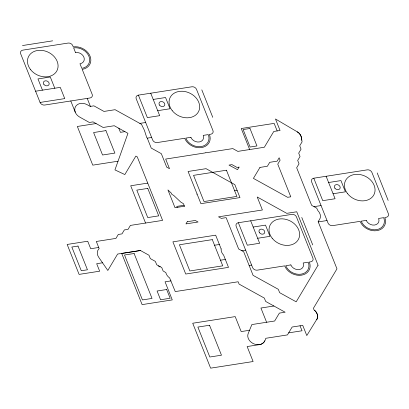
<?xml version="1.0" encoding="UTF-8"?>
<svg xmlns="http://www.w3.org/2000/svg" width="409" height="409" viewBox="0 0 409 409"><rect width="100%" height="100%" fill="white"/><g stroke="black" fill="none" stroke-linecap="round" stroke-linejoin="round"><path stroke-width="0.61" d="M301.643 139.847L301.591 140.2M301.684 139.489L301.699 139.121M317.553 317.522L317.589 317.22M317.629 316.863L317.629 316.494M317.461 317.926L317.369 318.268M264.771 340.835L264.618 341.152M317.246 318.601L306.796 335.564L302.732 325.375L292.159 327.021L287.44 334.915L265.819 338.289C265.098 341.653 262.409 344.618 258.825 344.705A9.07 7.214 25.7 0 1 250.16 341.321A9.07 7.214 25.7 0 1 248.186 333.519L251.872 324.562L274.659 321.004L279.373 313.11L285.129 312.215L265.671 301.443L264.332 298.074L239.107 284.117L238.171 281.765L175.256 291.581L169.628 277.931A9.07 7.214 25.7 0 1 165.849 272.624L163.094 270.927L161.749 267.558L156.703 264.766L155.364 261.397L150.318 258.606L148.973 255.236L140.41 250.492L117.613 254.05L107.812 270.467L98.722 257.276A9.07 7.214 25.7 0 1 98.784 248.979L99.162 248.606L96.314 241.468L115.931 238.406L118.293 234.459L121.989 233.882L124.346 229.935L128.048 229.357L130.405 225.41L162.598 220.39L137.266 156.851L135.865 156.08L124.822 174.566L114.944 169.893L127.956 133.324L114.249 125.737L103.15 127.465L93.058 121.882L89.331 122.465L79.735 117.092A9.07 7.214 25.7 0 1 75.573 112.884L75.246 112.153A9.07 7.214 25.7 0 1 77.623 104.464A9.07 7.214 25.7 0 1 87.24 104.745L90.231 106.417L93.901 105.844L103.988 111.432L115.093 109.699L141.494 124.31L144.428 130.353L146.805 137.751L147.209 137.976L151.238 148.084L161.325 153.666L166.698 167.143L169.505 168.697L165.665 159.07L205.313 152.879L205.584 152.419L206.187 152.746L232.803 148.59L237.849 151.381L264.342 147.25L273.774 131.463L280.058 130.481L275.472 118.988L296.929 131.632C301.147 133.62 301.591 138.002 302.072 141.872L299.71 145.819L301.055 149.188L298.698 153.135L300.042 156.504L297.686 160.451L299.03 163.82L296.668 167.767L311.663 205.364L316.704 208.155L317.9 210.65A9.07 7.214 25.7 0 1 319.424 219.694L318.12 221.571L336.97 268.846L313.401 308.314L314.015 309.853C316.74 311.868 318.606 315.697 317.098 318.984M264.454 341.464L264.26 341.766M316.955 319.245L316.786 319.557M264.061 342.057L263.831 342.333M263.595 342.599L263.33 342.849M263.059 343.09L262.762 343.309M262.46 343.524L262.138 343.713M261.806 343.897L261.453 344.056M261.1 344.204L260.727 344.327M260.349 344.444L259.955 344.531M259.562 344.613L247.143 346.556L253.115 361.53L210.625 368.161L192.716 323.238L235.206 316.607L241.172 331.581L249.521 330.278M22.48 45.547L52.633 40.839M35.593 91.217L60.266 87.368L64.745 98.6L40.072 102.449L20.665 53.783A3.778 3.006 25.7 0 1 22.848 50.128L68.078 43.068A3.778 3.006 25.7 0 1 72.751 45.655L73.247 46.902A13.599 10.818 25.7 0 1 90.062 56.207A13.599 10.818 25.7 0 1 82.204 69.361L92.158 94.321A3.778 3.006 25.7 0 1 89.975 97.976L44.739 105.036A3.778 3.006 25.7 0 1 40.072 102.449M138.395 95.133L191.852 86.79A3.778 3.006 25.7 0 1 196.524 89.377L212.941 130.553A3.778 3.006 25.7 0 1 210.758 134.208L209.388 134.423A13.599 10.818 25.7 0 1 201.53 147.577A13.599 10.818 25.7 0 1 184.72 138.273L157.307 142.552A3.778 3.006 25.7 0 1 152.634 139.965L136.217 98.784A3.778 3.006 25.7 0 1 138.395 95.133L147.352 117.593L159.689 115.67L150.732 93.206M153.222 99.443L165.558 97.521L170.037 108.753L157.7 110.675M96.059 123.544L77.337 126.468L92.761 165.149L117.991 161.212M139.852 123.4L145.67 122.495M124.909 131.637L120.445 132.332L118.82 128.268M147.276 138.15L151.637 137.47M147.731 183.109L130.701 185.768L145.563 223.048M313.79 178.201L367.241 169.858A3.778 3.006 25.7 0 1 371.914 172.445L388.335 213.626A3.778 3.006 25.7 0 1 386.152 217.281L384.782 217.496A13.599 10.818 25.7 0 1 376.924 230.65A13.599 10.818 25.7 0 1 360.109 221.346L332.696 225.62A3.778 3.006 25.7 0 1 328.023 223.038L311.607 181.857A3.778 3.006 25.7 0 1 313.79 178.201L322.747 200.666L335.078 198.738L326.126 176.279M234.654 190.804L237.128 190.415M328.611 182.516L340.948 180.589L345.426 191.821L333.09 193.748M184.086 205.272L176.785 206.412L177.169 207.378M314.01 206.668L321.06 205.563M238.355 222.726L291.811 214.388A3.778 3.006 25.7 0 1 296.479 216.969L312.9 258.151A3.778 3.006 25.7 0 1 310.717 261.806L309.347 262.021A13.599 10.818 25.7 0 1 301.489 275.175A13.599 10.818 25.7 0 1 284.674 265.87L257.261 270.15A3.778 3.006 25.7 0 1 252.593 267.563L236.172 226.381A3.778 3.006 25.7 0 1 238.355 222.726L247.312 245.19L259.649 243.263L250.691 220.804M98.707 247.476L90.706 248.728L87.72 241.238L67.158 244.449L79.101 274.398L99.663 271.187L96.677 263.703L102.521 262.788M253.176 227.041L265.513 225.119L269.991 236.351L257.655 238.273M318.258 221.908L327.031 220.538M140.471 250.528L121.718 253.452L142.117 304.618L172.271 299.909L165.057 281.816L170.998 280.891M214.546 245.242L219.377 244.485M241.755 250.697L245.625 250.093M160.154 266.673L159.086 266.842L158.702 265.87M220.512 260.216L225.349 259.459M249.137 265.451L251.596 265.068M273.907 306.004L260.932 308.028L266.607 322.261M288.672 332.86L302.031 330.774L300.042 325.794M297.174 131.79L297.548 132.03M297.905 132.286L298.253 132.552M298.585 132.838L298.907 133.129M314.46 310.226L314.787 310.513M299.214 133.431L299.511 133.743M315.094 310.814L315.395 311.126M299.782 134.07L300.048 134.397M315.666 311.448L315.937 311.776M300.283 134.74L300.513 135.088M316.177 312.118L316.408 312.461M300.717 135.44L300.906 135.798M316.612 312.813L316.811 313.171M301.075 136.161L301.228 136.529M316.98 313.534L317.139 313.897M377.21 172.946L388.156 200.4M277.164 130.931L274.153 123.385L241.259 128.518L249.643 149.541M301.776 217.47L312.721 244.925M201.816 89.873L212.762 117.327M87.229 98.405L90.415 106.391M70.783 100.972L75.261 112.199M54.78 88.221L50.302 76.994L37.971 78.917L42.444 90.149M301.351 136.897L301.464 137.271M317.266 314.27L317.384 314.639M301.551 137.639L301.622 138.012M317.471 315.012L317.548 315.385M301.668 138.385L301.694 138.753M317.594 315.758L317.629 316.126M221.146 248.928L221.116 249.388A9.07 7.214 25.7 0 0 223.053 254.444L223.58 255.032L228.498 267.368L185.737 274.04L172.9 241.847L215.661 235.17L221.146 248.928M197.082 194.045L196.893 194.357L197.296 194.582L200.921 203.672L239.981 197.578L234.822 184.633L206.059 168.672L188.084 171.478L197.082 194.045M187.271 221.709L185.962 223.902L198.063 222.01L195.262 220.461L187.271 221.709M239.06 167.102L237.522 169.684L229.02 165.088L231.964 164.628L237.005 167.419L239.06 167.102M259.966 167.419L253.416 178.38L287.604 197.302L290.779 196.806L277.752 164.132L280.109 160.185L279.148 157.777L277.128 161.161L269.725 162.317L267.368 166.264L259.966 167.419M318.054 265.211L296.182 301.827L279.649 292.675L278.304 289.306L253.084 275.349L243.682 251.76L238.636 248.969L226.141 217.629L221.32 218.38L218.518 216.831L262.399 209.986L257.22 196.99L286.765 213.34L296.75 211.78L318.054 265.211M105.931 130.619L93.595 132.547L102.552 155.006L114.883 153.084L105.931 130.619M190.885 137.312L185.814 138.104A12.393 9.857 25.7 0 0 201.131 146.58A12.393 9.857 25.7 0 0 208.293 134.597L203.222 135.384A6.8 5.409 25.7 0 1 199.29 141.964A6.8 5.409 25.7 0 1 190.885 137.312M249.981 128.482L243.13 129.551L250.093 147.025L256.949 145.952L249.981 128.482M226.443 170.216L193.544 175.349L203.994 201.55L236.888 196.417L226.443 170.216M147.767 188.406L136.8 190.119L147.746 217.573L158.712 215.86L147.767 188.406M184.469 206.238L175.016 207.716L167.93 189.945L171.443 193.273L171.887 194.398L173.661 195.379L180.839 202.133L183.457 203.697L184.469 206.238M77.996 246.07L71.831 247.031L81.284 270.743L87.449 269.776L77.996 246.07M212.307 239.628L179.408 244.761L189.858 270.962L222.752 265.83L212.307 239.628M134.116 253.508L124.52 255.006L142.434 299.93L152.03 298.432L134.116 253.508M366.275 220.379L361.203 221.172A12.393 9.857 25.7 0 0 376.525 229.653A12.393 9.857 25.7 0 0 383.683 217.665L378.611 218.457A6.8 5.409 25.7 0 1 374.685 225.032A6.8 5.409 25.7 0 1 366.275 220.379M290.845 264.909L285.773 265.697A12.393 9.857 25.7 0 0 301.09 274.178A12.393 9.857 25.7 0 0 308.248 262.189L303.176 262.982A6.8 5.409 25.7 0 1 299.25 269.562A6.8 5.409 25.7 0 1 290.845 264.909M166.673 289.516L157.076 291.014L160.563 299.751L170.154 298.253L166.673 289.516M209.531 325.252L197.879 327.067L209.822 357.016L221.473 355.201L209.531 325.252M75.486 52.516L73.646 47.899A12.393 9.857 25.7 0 1 88.968 56.381A12.393 9.857 25.7 0 1 81.805 68.364L79.965 63.748A6.8 5.409 25.7 0 0 83.896 57.168A6.8 5.409 25.7 0 0 75.486 52.516M159.51 105.113A3.021 2.403 25.7 0 0 164.546 105.517A3.021 2.403 25.7 0 0 161.652 101.534A3.021 2.403 25.7 0 0 159.51 105.113M172.209 110.609A15.869 12.623 25.7 0 0 198.508 111.723A15.869 12.623 25.7 0 0 182.378 91.248A15.869 12.623 25.7 0 0 172.209 110.609M259.47 232.711A3.021 2.403 25.7 0 0 264.5 233.115A3.021 2.403 25.7 0 0 261.607 229.132A3.021 2.403 25.7 0 0 259.47 232.711M272.169 238.207A15.869 12.623 25.7 0 0 298.463 239.321A15.869 12.623 25.7 0 0 282.338 218.846A15.869 12.623 25.7 0 0 272.169 238.207M334.905 188.186A3.021 2.403 25.7 0 0 339.935 188.59A3.021 2.403 25.7 0 0 337.042 184.607A3.021 2.403 25.7 0 0 334.905 188.186M347.604 193.682A15.869 12.623 25.7 0 0 373.898 194.796A15.869 12.623 25.7 0 0 357.773 174.321A15.869 12.623 25.7 0 0 347.604 193.682M43.886 84.382A3.021 2.403 25.7 0 0 48.916 84.786A3.021 2.403 25.7 0 0 46.023 80.798A3.021 2.403 25.7 0 0 43.886 84.382M30.619 69.668A15.869 12.623 25.7 0 0 56.917 70.783A15.869 12.623 25.7 0 0 40.788 50.307A15.869 12.623 25.7 0 0 30.619 69.668"/></g></svg>
